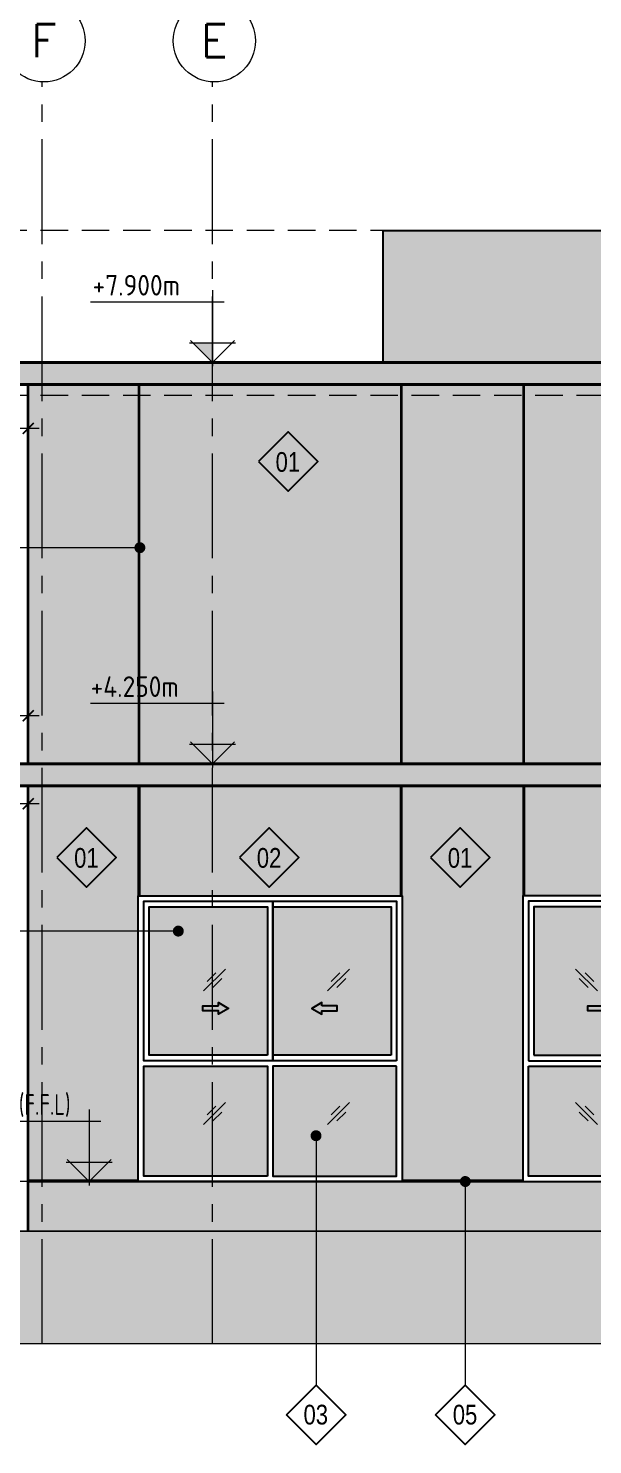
# Model space of a CAD drawing. Header units: millimetres. Extents: x -30697 to 201471, y -29614 to 19378.
# Drawn here: x 40504 to 45639, y -1942 to 10937 of the extents above; entities that cross this region are included whole.
import ezdxf
from ezdxf.enums import TextEntityAlignment as Align

# ---------------------------------------------------------------- set-up
doc = ezdxf.new("R2010")
doc.units = ezdxf.units.MM
doc.header["$MEASUREMENT"] = 0
doc.header["$PDMODE"] = 1
for name, pattern in [('1735 X DT-5BR-ELE_02$0$DASHED', [0.75, 0.5, -0.25]), ('ACAD_ISO02W100', [15, 12, -3]), ('CENTER2', [28.575, 19.05, -3.175, 3.175, -3.175])]:
    doc.linetypes.add(name, pattern=pattern)
for name, color, linetype, lineweight, plot in [('00--ORIGIN POINT', 200, 'Continuous', 20, False), ('1735 X DT-5BR-ELE_02$0$00--ORIGIN', 6, 'Continuous', 0, False), ('1735 X DT-5BR-ELE_02$0$00--ORIGIN POINT', 200, 'Continuous', 20, False)]:
    doc.layers.add(name, color=color, linetype=linetype, lineweight=lineweight, plot=plot)
for name, color, linetype, lineweight in [('03--GRID', 252, 'CENTER2', 5), ('03--GRIDBUBBLE', 8, 'Continuous', 18), ('03--GRIDTEXT', 4, 'Continuous', 40), ('07--DIM-2', 2, 'Continuous', 25), ('08--TAG REF', 7, 'Continuous', 25), ('1735 X DT-5BR-ELE_02$0$04--HATCH-3', 251, 'Continuous', 9), ('1735 X DT-5BR-ELE_02$0$06--LINE-2', 2, 'Continuous', 25), ('1735 X DT-5BR-ELE_02$0$06--LINE-3', 3, 'Continuous', 35), ('1735 X DT-5BR-ELE_02$0$06--LINE-4', 4, 'Continuous', 40), ('1735 X DT-5BR-ELE_02$0$L--DOORS-1', 9, 'Continuous', 18), ('1735 X DT-5BR-ELE_02$0$L--DOORS-2', 2, 'Continuous', 25), ('1735 X DT-5BR-ELE_02$0$L--GLASS MARK', 8, 'Continuous', 13), ('1735 X DT-5BR-ELE_02$0$L--WINDOW-2', 2, 'Continuous', 25), ('1735 X DT-5BR-ELE_02$0$Q--KERBS', 1, 'Continuous', 18), ('1735 X DT-5BR-ELE_02$0$W--ELV-1', 250, '1735 X DT-5BR-ELE_02$0$DASHED', 9), ('1735 X DT-5BR-ELE_02$0$Z--GROOVES', 7, 'Continuous', 9), ('1735 X DT-5BR-ELE_02$0$Z--GROOVES-DUMMY.', 252, 'Continuous', 9), ('W--ELEV-2', 7, 'Continuous', 20)]:
    doc.layers.add(name, color=color, linetype=linetype, lineweight=lineweight)
doc.layers.add('08--WINREF-1', color=8, linetype='Continuous')
for name, color, linetype, lineweight, true_color in [('1735 X DT-5BR-ELE_02$0$L--GL SHADE-1', 7, 'Continuous', 20, 0xd7e1ff), ('1735 X DT-5BR-ELE_02$0$L--SHADE-1', 7, 'Continuous', 20, 0xf5f5f5), ('1735 X DT-5BR-ELE_02$0$L--SHADE-2', 7, 'Continuous', 20, 0xd2d2d2)]:
    doc.layers.add(name, color=color, linetype=linetype, lineweight=lineweight, true_color=true_color)
doc.styles.add('Ariel', font='arial.ttf', dxfattribs={"width": 0.8})
doc.styles.add('ISO', font='isocp2.shx', dxfattribs={"width": 0.8})
doc.styles.add('ROMANS', font='romans.shx')
doc.dimstyles.new('1-100_AR', dxfattribs={"dimtxt": 225, "dimasz": 100, "dimexe": 100, "dimexo": 100, "dimgap": 0, "dimtad": 0, "dimzin": 12, "dimdsep": 46, "dimtxsty": 'ISO', "dimblk": 'ARCHTICK', "dimcen": 100, "dimdle": 100, "dimclrd": 8, "dimclre": 9, "dimclrt": 2, "dimadec": 0, "dimazin": 0, "dimtfac": 1, "dimtmove": 0, "dimatfit": 2, "dimldrblk": 'ARCHTICK', "dimfxl": 1, "dimtvp": 0.75, "dimtolj": 1, "dimtzin": 12, "dimlwd": 9, "dimlwe": 9, "dimarcsym": 0})
doc.dimstyles.new('1-50', dxfattribs={"dimtxt": 125, "dimasz": 50, "dimexe": 50, "dimexo": 50, "dimgap": 0, "dimtad": 0, "dimdec": 3, "dimzin": 12, "dimdsep": 46, "dimtxsty": 'ISO', "dimblk": 'ARCHTICK', "dimcen": -150, "dimdle": 50, "dimclrd": 9, "dimclre": 9, "dimclrt": 2, "dimadec": 0, "dimazin": 0, "dimtfac": 1, "dimtdec": 3, "dimtmove": 1, "dimatfit": 2, "dimldrblk": 'ARCHTICK', "dimfxl": 1, "dimtvp": 0.75, "dimtolj": 1, "dimtzin": 12, "dimlwd": 18, "dimlwe": 18, "dimarcsym": 0})

# ---------------------------------------------------------------- blocks, each defined once
blk = doc.blocks.new('*U380')
at = {"layer": '1735 X DT-5BR-ELE_02$0$Z--GROOVES-DUMMY.', "ltscale": 25, "transparency": 33554623}
h = blk.add_hatch(color=256, dxfattribs=at)
h.dxf.hatch_style = 1
h.paths.add_polyline_path([(0, 15), (0, 0), (1000, 0), (1000, 15)])
at = {"layer": '1735 X DT-5BR-ELE_02$0$Z--GROOVES', "ltscale": 25}
blk.add_lwpolyline([(0, 15), (0, 0), (1000, 0), (1000, 15)], close=True, dxfattribs=at)
blk = doc.blocks.new('*U381')
at = {"layer": '1735 X DT-5BR-ELE_02$0$Z--GROOVES-DUMMY.', "ltscale": 25, "transparency": 33554623}
h = blk.add_hatch(color=256, dxfattribs=at)
h.dxf.hatch_style = 1
h.paths.add_polyline_path([(0, 15), (0, 0), (1100, 0), (1100, 15)])
at = {"layer": '1735 X DT-5BR-ELE_02$0$Z--GROOVES', "ltscale": 25}
blk.add_lwpolyline([(0, 15), (0, 0), (1100, 0), (1100, 15)], close=True, dxfattribs=at)
blk = doc.blocks.new('*U384')
at = {"layer": '1735 X DT-5BR-ELE_02$0$Z--GROOVES-DUMMY.', "ltscale": 25, "transparency": 33554623}
h = blk.add_hatch(color=256, dxfattribs=at)
h.dxf.hatch_style = 1
h.paths.add_polyline_path([(0, 15), (0, 0), (1000, 0), (1000, 15)])
at = {"layer": '1735 X DT-5BR-ELE_02$0$Z--GROOVES', "ltscale": 25}
blk.add_lwpolyline([(0, 15), (0, 0), (1000, 0), (1000, 15)], close=True, dxfattribs=at)
blk = doc.blocks.new('1735 X DT-5BR-ELE_02$0$win 1')
at = {"layer": '1735 X DT-5BR-ELE_02$0$L--DOORS-1', "transparency": 33554623}
h = blk.add_hatch(color=252, dxfattribs=at)
h.dxf.hatch_style = 1
h.paths.add_polyline_path([(-1811, -1000), (-1671, -1000), (-1671, -971), (-1579, -1024), (-1671, -1077), (-1671, -1047), (-1811, -1047)])
h = blk.add_hatch(color=252, dxfattribs=at)
h.dxf.hatch_style = 1
h.paths.add_polyline_path([(-589, -1000), (-729, -1000), (-729, -971), (-821, -1024), (-729, -1077), (-729, -1047), (-589, -1047)])
at = {"layer": '1735 X DT-5BR-ELE_02$0$L--GL SHADE-1'}
h = blk.add_hatch(color=256, dxfattribs=at)
h.dxf.hatch_style = 1
h.paths.add_polyline_path([(-2300, -1450), (-1225, -1450), (-1225, -100), (-2300, -100)])
h = blk.add_hatch(color=256, dxfattribs=at)
h.dxf.hatch_style = 1
h.paths.add_polyline_path([(-1175, -1450), (-100, -1450), (-100, -100), (-1175, -100)])
h = blk.add_hatch(color=256, dxfattribs=at)
h.dxf.hatch_style = 1
h.paths.add_polyline_path([(-2350, -1550), (-1225, -1550), (-1225, -2550), (-2350, -2550)])
h = blk.add_hatch(color=256, dxfattribs=at)
h.dxf.hatch_style = 1
h.paths.add_polyline_path([(-1175, -2550), (-50, -2550), (-50, -1550), (-1175, -1550)])
at = {"layer": '1735 X DT-5BR-ELE_02$0$L--DOORS-2'}
for points in [[(-1671, -1000), (-1671, -971), (-1579, -1024), (-1671, -1077), (-1671, -1047), (-1811, -1047), (-1811, -1000), (-1671, -1000)], [(-729, -1000), (-729, -971), (-821, -1024), (-729, -1077), (-729, -1047), (-589, -1047), (-589, -1000), (-729, -1000)]]:
    blk.add_lwpolyline(points, dxfattribs=at)
at = {"layer": '1735 X DT-5BR-ELE_02$0$L--GLASS MARK'}
for p, q in [((-1722, -866), (-1921, -667)), ((-1808, -833), (-1888, -754)), ((-1755, -780), (-1835, -701)), ((-594, -866), (-793, -667)), ((-680, -833), (-760, -754)), ((-627, -780), (-707, -701)), ((-1722, -2079), (-1921, -1880)), ((-1755, -1993), (-1835, -1913)), ((-594, -2079), (-793, -1880)), ((-627, -1993), (-707, -1913)), ((-1808, -2046), (-1888, -1967)), ((-680, -2046), (-760, -1967))]:
    blk.add_line(p, q, dxfattribs=at)
at = {"layer": '1735 X DT-5BR-ELE_02$0$L--WINDOW-2'}
for points in [[(0, 0), (-2400, 0), (-2400, -2600), (0, -2600)], [(-2350, -1500), (-50, -1500), (-50, -50), (-2350, -50)], [(-2350, -1500), (-1225, -1500), (-1225, -50), (-2350, -50)], [(-2300, -1450), (-1225, -1450), (-1225, -100), (-2300, -100)], [(-1225, -1500), (-50, -1500), (-50, -50), (-1225, -50)], [(-1175, -1450), (-100, -1450), (-100, -100), (-1175, -100)], [(-2350, -1550), (-1225, -1550), (-1225, -2550), (-2350, -2550)], [(-1175, -2550), (-50, -2550), (-50, -1550), (-1175, -1550)]]:
    blk.add_lwpolyline(points, close=True, dxfattribs=at)
blk = doc.blocks.new('*U375')
at = {"layer": '1735 X DT-5BR-ELE_02$0$L--SHADE-1', "transparency": 33554687}
h = blk.add_hatch(color=256, dxfattribs=at)
h.dxf.hatch_style = 1
h.paths.add_polyline_path([(0, 200), (-18350, 200), (-18350, 0), (0, 0)])
at = {"layer": '1735 X DT-5BR-ELE_02$0$06--LINE-4'}
blk.add_lwpolyline([(0, 200), (-18350, 200), (-18350, 0), (0, 0)], close=True, dxfattribs=at)
blk = doc.blocks.new('*U378')
at = {"layer": '1735 X DT-5BR-ELE_02$0$L--SHADE-1', "transparency": 33554687}
h = blk.add_hatch(color=256, dxfattribs=at)
h.dxf.hatch_style = 1
h.paths.add_polyline_path([(0, 200), (-16550, 200), (-16550, 0), (0, 0)])
at = {"layer": '1735 X DT-5BR-ELE_02$0$06--LINE-4'}
blk.add_lwpolyline([(0, 200), (-16550, 200), (-16550, 0), (0, 0)], close=True, dxfattribs=at)
blk = doc.blocks.new('*U389')
at = {"layer": '1735 X DT-5BR-ELE_02$0$Z--GROOVES-DUMMY.', "ltscale": 25, "transparency": 33554623}
h = blk.add_hatch(color=256, dxfattribs=at)
h.dxf.hatch_style = 1
h.paths.add_polyline_path([(0, 15), (0, 0), (3450, 0), (3450, 15)])
at = {"layer": '1735 X DT-5BR-ELE_02$0$Z--GROOVES', "ltscale": 25}
blk.add_lwpolyline([(0, 15), (0, 0), (3450, 0), (3450, 15)], close=True, dxfattribs=at)
blk = doc.blocks.new('1735 X DT-5BR-ELE_02')
at = {"layer": '1735 X DT-5BR-ELE_02$0$04--HATCH-3'}
h = blk.add_hatch(color=251, dxfattribs=at)
h.dxf.hatch_style = 1
h.paths.add_polyline_path([(34054, 0), (64054, 0), (64054, -1025), (34054, -1025)])
at = {"layer": '1735 X DT-5BR-ELE_02$0$L--SHADE-1', "transparency": 33554687}
h = blk.add_hatch(color=256, dxfattribs=at)
h.dxf.hatch_style = 1
h.paths.add_polyline_path([(48304, 4250), (40504, 4250), (40504, 7700), (48304, 7700)])
h = blk.add_hatch(color=256, dxfattribs=at)
h.dxf.hatch_style = 1
h.paths.add_polyline_path([(41504, 4050), (40504, 4050), (40504, 465), (41504, 465)])
h = blk.add_hatch(color=256, dxfattribs=at)
h.dxf.hatch_style = 1
h.paths.add_polyline_path([(43904, 4050), (45004, 4050), (45004, 465), (43904, 465)])
h = blk.add_hatch(color=256, dxfattribs=at)
h.dxf.hatch_style = 1
h.paths.add_polyline_path([(40504, 450), (58554, 450), (58554, 0), (40504, 0)])
at = {"layer": '1735 X DT-5BR-ELE_02$0$L--SHADE-2', "transparency": 33554687}
h = blk.add_hatch(color=256, dxfattribs=at)
h.dxf.hatch_style = 1
h.paths.add_polyline_path([(43729, 9100), (55154, 9100), (55154, 7900), (43729, 7900)])
h = blk.add_hatch(color=256, dxfattribs=at)
h.dxf.hatch_style = 1
h.paths.add_polyline_path([(41519, 3050), (43889, 3050), (43889, 4050), (41519, 4050)])
h = blk.add_hatch(color=256, dxfattribs=at)
h.dxf.hatch_style = 1
h.paths.add_polyline_path([(45019, 3050), (47389, 3050), (47389, 4050), (45019, 4050)])
at = {"layer": '1735 X DT-5BR-ELE_02$0$00--ORIGIN'}
for points in [[(43729, 9100), (55154, 9100), (55154, 7900), (43729, 7900)], [(48304, 4250), (40504, 4250), (40504, 7700), (48304, 7700)], [(41504, 4050), (40504, 4050), (40504, 465), (41504, 465)], [(41519, 3050), (43889, 3050), (43889, 4050), (41519, 4050)], [(43904, 4050), (45004, 4050), (45004, 465), (43904, 465)], [(40504, 450), (58554, 450), (58554, 0), (40504, 0)]]:
    blk.add_lwpolyline(points, close=True, dxfattribs=at)
at = {"layer": '1735 X DT-5BR-ELE_02$0$00--ORIGIN', "elevation": 0}
blk.add_lwpolyline([(45019, 3050), (47389, 3050), (47389, 4050), (45019, 4050)], close=True, dxfattribs=at)
at = {"layer": '1735 X DT-5BR-ELE_02$0$00--ORIGIN POINT', "ltscale": 25}
blk.add_lwpolyline([(34054, 0), (64054, 0), (64054, -1025), (34054, -1025)], close=True, dxfattribs=at)
at = {"layer": '1735 X DT-5BR-ELE_02$0$06--LINE-2'}
for p, q in [((43729, 9100), (43729, 7900)), ((43729, 9100), (55154, 9100)), ((40504, 450), (56854, 450))]:
    blk.add_line(p, q, dxfattribs=at)
at = {"layer": '1735 X DT-5BR-ELE_02$0$06--LINE-3'}
for p, q in [((40504, 4250), (40504, 7700)), ((40504, 0), (40504, 4050))]:
    blk.add_line(p, q, dxfattribs=at)
at = {"layer": '1735 X DT-5BR-ELE_02$0$Q--KERBS'}
blk.add_lwpolyline([(64079, 0), (34054, 0)], dxfattribs=at)
at = {"layer": '1735 X DT-5BR-ELE_02$0$W--ELV-1', "ltscale": 500}
for p, q in [((67491, 9100), (33133, 9100)), ((67491, 9100), (33133, 9100)), ((67491, 7600), (33133, 7600)), ((67491, 4050), (33133, 4050)), ((67563, 450), (33133, 450)), ((68109, 0), (33133, 0))]:
    blk.add_line(p, q, dxfattribs=at)
at = {"xscale": -1}
blk.add_blockref('1735 X DT-5BR-ELE_02$0$win 1', (41504, 3050), dxfattribs=at)
blk.add_blockref('1735 X DT-5BR-ELE_02$0$win 1', (47404, 3050))
at = {"layer": '1735 X DT-5BR-ELE_02$0$06--LINE-4'}
for name, p in [('*U375', (57854, 7700)), ('*U378', (56854, 4050))]:
    blk.add_blockref(name, p, dxfattribs=at)
at = {"layer": '1735 X DT-5BR-ELE_02$0$Z--GROOVES-DUMMY.', "ltscale": 25}
for name, p, rotation in [('*U389', (41504, 7700), 270), ('*U389', (43889, 7700), 270), ('*U389', (45004, 7700), 270), ('*U384', (41504, 4050), 270), ('*U384', (43889, 4050), 270), ('*U384', (45004, 4050), 270), ('*U380', (41504, 465), 180)]:
    blk.add_blockref(name, p, dxfattribs=dict(at, rotation=rotation))
at = {"layer": '1735 X DT-5BR-ELE_02$0$Z--GROOVES-DUMMY.', "ltscale": 25, "xscale": -1, "rotation": 180}
blk.add_blockref('*U381', (43904, 465), dxfattribs=at)
blk = doc.blocks.new('_ArchTick')
at = {"color": 0, "const_width": 0.15}
blk.add_lwpolyline([(-0.5, -0.5), (0.5, 0.5)], dxfattribs=at)
blk = doc.blocks.new('*D72')
at = {"layer": '07--DIM-2', "color": 9, "lineweight": 9, "transparency": 16777216}
for p, q in [((37054, 4548), (37054, 4786)), ((40504, 4648), (40504, 4786))]:
    blk.add_line(p, q, dxfattribs=at)
at = {"layer": '07--DIM-2', "color": 8, "lineweight": 9, "transparency": 16777216}
blk.add_line((40604, 4686), (36954, 4686), dxfattribs=at)
at = {"layer": 'Defpoints', "color": 0, "transparency": 16777216}
for p in [(37054, 4686), (40504, 4548), (37054, 4448)]:
    blk.add_point(p, dxfattribs=at)
at = {"layer": '07--DIM-2', "color": 8, "lineweight": 9, "transparency": 16777216, "xscale": 100, "yscale": 100, "zscale": 100, "rotation": 180}
blk.add_blockref('_ArchTick', (37054, 4686), dxfattribs=at)
at = {"layer": '07--DIM-2', "color": 8, "lineweight": 9, "transparency": 16777216, "xscale": 100, "yscale": 100, "zscale": 100}
blk.add_blockref('_ArchTick', (40504, 4686), dxfattribs=at)
at = {"layer": '07--DIM-2', "color": 2, "transparency": 16777216, "insert": (38779, 4854), "char_height": 225, "attachment_point": 5, "style": 'ISO'}
blk.add_mtext('\\A1;3450', dxfattribs=at)
blk = doc.blocks.new('GRUDH')
at = {"layer": '03--GRIDBUBBLE'}
blk.add_circle((0, 0), 499, dxfattribs=at)
at = {"layer": '03--GRIDTEXT', "style": 'Ariel', "width": 0.8, "flags": 4}
blk.add_attdef('GRID', text='', height=400, dxfattribs=at).set_placement((0, 0), align=Align.MIDDLE_CENTER)
blk = doc.blocks.new('*U19')
at = {"layer": '08--WINREF-1', "color": 2}
blk.add_lwpolyline([(339, 0), (0, -339), (-339, 0), (0, 339)], close=True, dxfattribs=at)
at = {"style": 'Ariel', "width": 0.8}
blk.add_attdef('CB-02', text='', height=225, dxfattribs=at).set_placement((3, -4), align=Align.MIDDLE)
blk = doc.blocks.new('*D96')
at = {"layer": '07--DIM-2', "color": 8, "lineweight": 9, "transparency": 16777216}
for p, q in [((40304, 3887), (39876, 3887)), ((40604, 3887), (40304, 3887))]:
    blk.add_line(p, q, dxfattribs=at)
at = {"layer": '07--DIM-2', "color": 9, "lineweight": 9, "transparency": 16777216}
for p, q in [((40304, 3950), (40304, 3787)), ((40504, 3950), (40504, 3787))]:
    blk.add_line(p, q, dxfattribs=at)
at = {"layer": 'Defpoints', "color": 0, "transparency": 16777216}
for p in [(40304, 4050), (40504, 4050), (40304, 3887)]:
    blk.add_point(p, dxfattribs=at)
at = {"layer": '07--DIM-2', "color": 8, "lineweight": 9, "transparency": 16777216, "xscale": 100, "yscale": 100, "zscale": 100, "rotation": 180}
blk.add_blockref('_ArchTick', (40304, 3887), dxfattribs=at)
at = {"layer": '07--DIM-2', "color": 8, "lineweight": 9, "transparency": 16777216, "xscale": 100, "yscale": 100, "zscale": 100}
blk.add_blockref('_ArchTick', (40504, 3887), dxfattribs=at)
at = {"layer": '07--DIM-2', "color": 2, "transparency": 16777216, "insert": (40040, 4056), "char_height": 225, "attachment_point": 5, "style": 'ISO'}
blk.add_mtext('\\A1;200', dxfattribs=at)
blk = doc.blocks.new('*D97')
at = {"layer": '07--DIM-2', "color": 9, "lineweight": 9, "transparency": 16777216}
for p, q in [((39504, 7600), (39504, 7200)), ((40504, 7600), (40504, 7200))]:
    blk.add_line(p, q, dxfattribs=at)
at = {"layer": '07--DIM-2', "color": 8, "lineweight": 9, "transparency": 16777216}
blk.add_line((40604, 7300), (39404, 7300), dxfattribs=at)
at = {"layer": 'Defpoints', "color": 0, "transparency": 16777216}
for p in [(39504, 7700), (40504, 7700), (39504, 7300)]:
    blk.add_point(p, dxfattribs=at)
at = {"layer": '07--DIM-2', "color": 8, "lineweight": 9, "transparency": 16777216, "xscale": 100, "yscale": 100, "zscale": 100, "rotation": 180}
blk.add_blockref('_ArchTick', (39504, 7300), dxfattribs=at)
at = {"layer": '07--DIM-2', "color": 8, "lineweight": 9, "transparency": 16777216, "xscale": 100, "yscale": 100, "zscale": 100}
blk.add_blockref('_ArchTick', (40504, 7300), dxfattribs=at)
at = {"layer": '07--DIM-2', "color": 2, "transparency": 16777216, "insert": (40004, 7469), "char_height": 225, "attachment_point": 5, "style": 'ISO'}
blk.add_mtext('\\A1;1000', dxfattribs=at)
blk = doc.blocks.new('*U104')
at = {"color": 2}
for p, q in [((0, 875), (0, -46)), ((1822, 734), (-141, 734)), ((-280, 234), (280, 234)), ((0, 0), (-267, 267)), ((267, 267), (0, 0))]:
    blk.add_line(p, q, dxfattribs=at)
blk.add_solid([(0, 234), (234, 234), (0, 0), (234, 234)], dxfattribs=at)
at = {"layer": '00--ORIGIN POINT', "linetype": 'ACAD_ISO02W100', "ltscale": 5}
blk.add_line((270, 0), (-270, 0), dxfattribs=at)
at = {"style": 'ISO', "width": 0.8}
for tag, p in [('LEVEL', (225, 782)), ('FLOOR', (225, 406))]:
    blk.add_attdef(tag, p, '', height=250, dxfattribs=at)
blk = doc.blocks.new('*U109')
at = {"color": 2}
for p, q in [((0, 875), (0, -46)), ((1478, 734), (-141, 734)), ((-280, 234), (280, 234)), ((0, 0), (-267, 267)), ((267, 267), (0, 0))]:
    blk.add_line(p, q, dxfattribs=at)
blk.add_solid([(0, 234), (234, 234), (0, 0), (234, 234)], dxfattribs=at)
at = {"layer": '00--ORIGIN POINT', "linetype": 'ACAD_ISO02W100', "ltscale": 5}
blk.add_line((270, 0), (-270, 0), dxfattribs=at)
at = {"style": 'ISO', "width": 0.8}
for tag, p in [('LEVEL', (225, 782)), ('FLOOR', (225, 406))]:
    blk.add_attdef(tag, p, '', height=250, dxfattribs=at)
blk = doc.blocks.new('*U27')
at = {"layer": '08--WINREF-1', "color": 2}
blk.add_lwpolyline([(339, 0), (0, -339), (-339, 0), (0, 339)], close=True, dxfattribs=at)
at = {"style": 'Ariel', "width": 0.8}
blk.add_attdef('CB-02', text='', height=225, dxfattribs=at).set_placement((3, -4), align=Align.MIDDLE)
blk.add_leader([(-4207, 0), (-339, 0)], dimstyle='1-50', override={"dimtxt": 100, "dimasz": 125, "dimgap": 50, "dimtad": 0, "dimldrblk": 'Dot', "dimfxl": 3, "dimarcsym": 1})
blk = doc.blocks.new('*U40')
at = {"layer": '08--WINREF-1', "color": 2}
blk.add_lwpolyline([(339, 0), (0, -339), (-339, 0), (0, 339)], close=True, dxfattribs=at)
at = {"style": 'Ariel', "width": 0.8}
blk.add_attdef('CB-02', text='', height=225, dxfattribs=at).set_placement((3, -4), align=Align.MIDDLE)
blk.add_leader([(-3768, 0), (-339, 0)], dimstyle='1-50', override={"dimtxt": 100, "dimasz": 125, "dimgap": 50, "dimtad": 0, "dimldrblk": 'Dot', "dimfxl": 3, "dimarcsym": 1})
blk = doc.blocks.new('*U39')
at = {"layer": '08--WINREF-1', "color": 2}
blk.add_lwpolyline([(339, 0), (0, -339), (-339, 0), (0, 339)], close=True, dxfattribs=at)
at = {"style": 'Ariel', "width": 0.8}
blk.add_attdef('CB-02', text='', height=225, dxfattribs=at).set_placement((3, -4), align=Align.MIDDLE)
blk.add_leader([(0, -2665), (0, -339)], dimstyle='1-50', override={"dimtxt": 100, "dimasz": 125, "dimgap": 50, "dimtad": 0, "dimldrblk": 'Dot', "dimfxl": 3, "dimarcsym": 1})
blk = doc.blocks.new('*U105')
at = {"layer": '08--WINREF-1', "color": 2}
blk.add_lwpolyline([(339, 0), (0, -339), (-339, 0), (0, 339)], close=True, dxfattribs=at)
at = {"style": 'Ariel', "width": 0.8}
blk.add_attdef('CB-02', text='', height=225, dxfattribs=at).set_placement((3, -4), align=Align.MIDDLE)
blk.add_leader([(0, -3188), (0, -339)], dimstyle='1-50', override={"dimtxt": 100, "dimasz": 125, "dimgap": 50, "dimtad": 0, "dimldrblk": 'Dot', "dimfxl": 3, "dimarcsym": 1})

msp = doc.modelspace()

# ---------------------------------------------------------------- linework, layer by layer
at = {"layer": '03--GRID', "ltscale": 50}
for p, q in [((40629.235, -1025.464, 0), (40629.235, 10449.646, 0)), ((42179.234, -1025.464), (42179.234, 10449.646))]:
    msp.add_line(p, q, dxfattribs=at)

# ---------------------------------------------------------------- block references
at = {"layer": '03--GRIDBUBBLE'}
ref = msp.add_blockref('GRUDH', (40646.583, 10823.869, 0), dxfattribs=dict(at, xscale=0.75, yscale=0.75, zscale=0.75, rotation=267.345885247266))
ref.add_attrib('GRID', 'F', dxfattribs={"layer": '03--GRIDTEXT', "height": 300, "style": 'ROMANS'}).set_placement((40646.583, 10823.869, 0), align=Align.MIDDLE_CENTER)
ref = msp.add_blockref('GRUDH', (42196.582, 10823.869), dxfattribs=dict(at, xscale=0.75, yscale=0.75, zscale=0.75, rotation=267.345885247266))
ref.add_attrib('GRID', 'E', dxfattribs={"layer": '03--GRIDTEXT', "height": 300, "style": 'ROMANS'}).set_placement((42196.582, 10823.869), align=Align.MIDDLE_CENTER)

# ---------------------------------------------------------------- next in the draw order: block references
msp.add_blockref('1735 X DT-5BR-ELE_02', (0, 0))

# ---------------------------------------------------------------- next in the draw order: block references
at = {"layer": '08--TAG REF'}
ref = msp.add_blockref('*U19', (42867.297, 6997.338), dxfattribs=dict(at, xscale=-0.7964601769911505, yscale=0.7964601769911505, zscale=0.7964601769911505))
ref.add_attrib('CB-02', '01', dxfattribs={"layer": '0', "height": 179.2035, "style": 'Ariel', "width": 0.8}).set_placement((42865.265, 6994.309), align=Align.MIDDLE)
ref = msp.add_blockref('*U40', (38518.108, 6214.647), dxfattribs=dict(at, xscale=-0.7964601769911505, yscale=0.7964601769911505, zscale=0.7964601769911505))
ref.add_attrib('CB-02', '05', dxfattribs={"layer": '0', "height": 179.2035, "style": 'Ariel', "width": 0.8}).set_placement((38516.075, 6211.618), align=Align.MIDDLE)
ref = msp.add_blockref('*U19', (41034.539, 3397.338), dxfattribs=dict(at, xscale=-0.7964601769911505, yscale=0.7964601769911505, zscale=0.7964601769911505))
ref.add_attrib('CB-02', '01', dxfattribs={"layer": '0', "height": 179.2035, "style": 'Ariel', "width": 0.8}).set_placement((41032.507, 3394.309), align=Align.MIDDLE)
ref = msp.add_blockref('*U19', (42696.367, 3397.338), dxfattribs=dict(at, xscale=-0.7964601769911505, yscale=0.7964601769911505, zscale=0.7964601769911505))
ref.add_attrib('CB-02', '02', dxfattribs={"layer": '0', "height": 179.2035, "style": 'Ariel', "width": 0.8}).set_placement((42694.335, 3394.309), align=Align.MIDDLE)
ref = msp.add_blockref('*U19', (44433.974, 3397.338), dxfattribs=dict(at, xscale=-0.7964601769911505, yscale=0.7964601769911505, zscale=0.7964601769911505))
ref.add_attrib('CB-02', '01', dxfattribs={"layer": '0', "height": 179.2035, "style": 'Ariel', "width": 0.8}).set_placement((44431.941, 3394.309), align=Align.MIDDLE)
ref = msp.add_blockref('*U27', (38518.108, 2728.458), dxfattribs=dict(at, xscale=-0.7964601769911505, yscale=0.7964601769911505, zscale=0.7964601769911505))
ref.add_attrib('CB-02', '04', dxfattribs={"layer": '0', "height": 179.2035, "style": 'Ariel', "width": 0.8}).set_placement((38516.075, 2725.429), align=Align.MIDDLE)
ref = msp.add_blockref('*U105', (43121.588, -1671.208), dxfattribs=dict(at, xscale=0.7964601769911505, yscale=0.7964601769911505, zscale=0.7964601769911505, rotation=180))
ref.add_attrib('CB-02', '03', dxfattribs={"layer": '0', "height": 179.2035, "style": 'Ariel', "width": 0.8}).set_placement((43119.555, -1668.179), align=Align.MIDDLE)
ref = msp.add_blockref('*U39', (44479.503, -1671.208), dxfattribs=dict(at, xscale=0.7964601769911505, yscale=0.7964601769911505, zscale=0.7964601769911505, rotation=180))
ref.add_attrib('CB-02', '05', dxfattribs={"layer": '0', "height": 179.2035, "style": 'Ariel', "width": 0.8}).set_placement((44477.471, -1668.179), align=Align.MIDDLE)
at = {"layer": 'W--ELEV-2'}
ref = msp.add_blockref('*U109', (42179.234, 7900), dxfattribs=dict(at, xscale=-0.75, yscale=0.75, zscale=0.75))
ref.add_attrib('LEVEL', '+7.900m', (41089.334, 8507.608), dxfattribs={"layer": '0', "height": 187.5, "style": 'ISO'})
ref = msp.add_blockref('*U109', (42179.234, 4250), dxfattribs=dict(at, xscale=-0.75, yscale=0.75, zscale=0.75))
ref.add_attrib('LEVEL', '+4.250m', (41071.239, 4857.608), dxfattribs={"layer": '0', "height": 187.5, "style": 'ISO'})
ref = msp.add_blockref('*U104', (41057.549, 450), dxfattribs=dict(at, xscale=-0.75, yscale=0.75, zscale=0.75))
ref.add_attrib('LEVEL', '+0.450m (F.F.L)', (39690.066, 1057.608), dxfattribs={"layer": '0', "height": 187.5, "style": 'ISO', "width": 0.8})

# ---------------------------------------------------------------- next in the draw order: dimensions: what is measured, and where the dimension line sits
at = {"layer": '07--DIM-2'}
for base, p1, p2, picture, middle in [((39504.237, 7300.241), (40504.237, 7700), (39504.237, 7700), '*D97', (40004.237, 7468.991)), ((40304.237, 3887.447), (40504.237, 4050), (40304.237, 4050), '*D96', (40039.881, 4056.23))]:
    dim = msp.add_linear_dim(base=base, p1=p1, p2=p2, dimstyle='1-100_AR', dxfattribs=at)
    dim.commit()
    dim.dimension.update_dxf_attribs({"geometry": picture, "text_midpoint": middle})
dim = msp.add_linear_dim(base=(37054.235, 4685.617), p1=(40504.237, 4548.382), p2=(37054.235, 4448.382), angle=180, dimstyle='1-100_AR', override={"dimtmove": 1}, dxfattribs=at)
dim.commit()
dim.dimension.update_dxf_attribs({"geometry": '*D72', "text_midpoint": (38779.236, 4854.367)})

doc.saveas('drawing.dxf')
